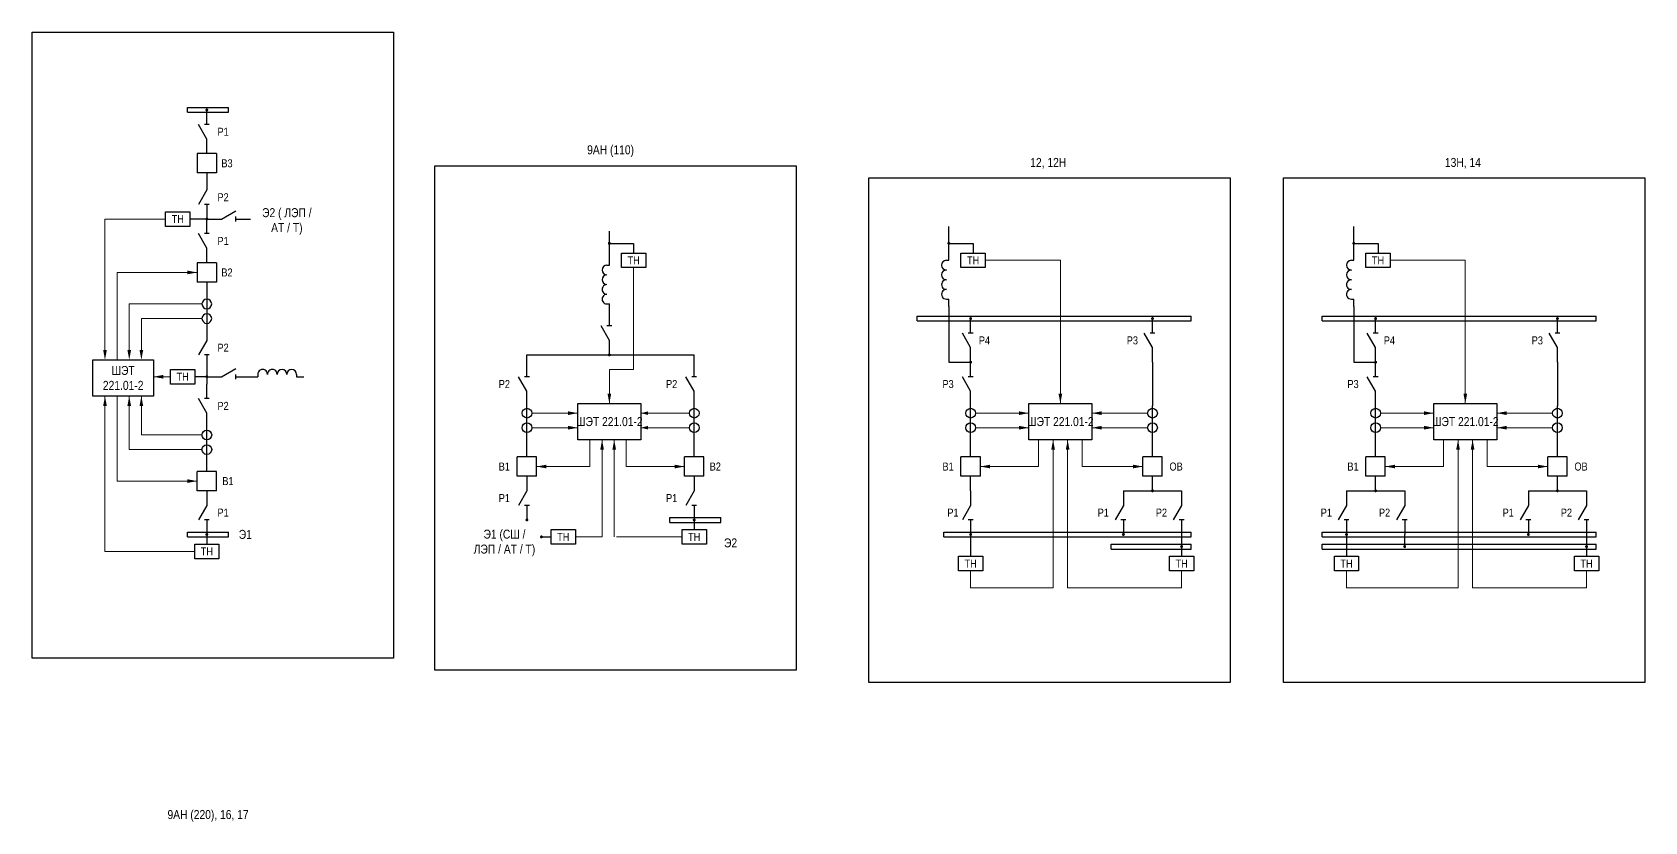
# Model space of a CAD drawing. Header units: millimetres. Extents: x -14593 to 14732, y -17400 to 5232.
# Drawn here: x 6836 to 7501, y -5915 to -5590 of the extents above; entities that cross this region are included whole.
import ezdxf
from ezdxf.enums import TextEntityAlignment as Align

# ---------------------------------------------------------------- set-up
doc = ezdxf.new("R2010")
doc.units = ezdxf.units.MM
doc.layers.add('Основная', color=7, linetype='Continuous', lineweight=30)
doc.layers.add('Тонкая', color=7, linetype='Continuous', lineweight=18)
doc.styles.add('Narrow', font='ARIALN.TTF')
doc.styles.add('Вывод', font='tahoma.ttf', dxfattribs={"height": 2.5})
doc.styles.add('Компонент', font='ARIALN.TTF', dxfattribs={"height": 3.5})

# ---------------------------------------------------------------- blocks, each defined once
blk = doc.blocks.new('*U80')
at = {"color": 0, "linetype": 'ByBlock'}
for p, q in [((0, 0), (-8, 0)), ((-8, -8), (-8, 0)), ((0, -8), (0, 0)), ((0, -8), (-8, -8))]:
    blk.add_line(p, q, dxfattribs=at)
at = {"layer": 'Основная', "style": 'Компонент'}
blk.add_attdef('ОУ', text='', height=3.5, dxfattribs=at).set_placement((-15, -3), align=Align.MIDDLE_CENTER)
blk = doc.blocks.new('*U18')
at = {"color": 0, "linetype": 'ByBlock'}
blk.add_line((0, 0), (6, 3.43), dxfattribs=at)
blk = doc.blocks.new('*U10')
at = {"color": 0}
blk.add_line((0, -1), (0, 1), dxfattribs=at)
blk = doc.blocks.new('*U79')
at = {"color": 0, "linetype": 'ByBlock'}
for p, q in [((0, 3), (0, 9)), ((0, -9), (0, -3))]:
    blk.add_line(p, q, dxfattribs=at)
at = {"color": 0, "linetype": 'ByBlock', "ltscale": 0.25, "rotation": 89.99999999999999}
for name, p in [('*U18', (0, -3)), ('*U10', (0, 3))]:
    blk.add_blockref(name, p, dxfattribs=at)
at = {"layer": 'Основная'}
for tag, height, style, p in [('В1', 2.5, 'Вывод', (2, 7)), ('ОУ', 3.5, 'Компонент', (-12, 0)), ('В2', 2.5, 'Вывод', (2, -7))]:
    blk.add_attdef(tag, text='', height=height, dxfattribs=dict(at, style=style)).set_placement(p, align=Align.MIDDLE_CENTER)
blk = doc.blocks.new('*U86')
at = {"linetype": 'ByBlock'}
blk.add_circle((0, 0), 2, dxfattribs=at)
at = {"layer": 'Основная', "color": 0, "linetype": 'ByBlock', "lineweight": -2}
blk.add_line((0, -3), (0, 3), dxfattribs=at)
at = {"layer": 'Основная', "linetype": 'ByBlock', "style": 'Компонент'}
blk.add_attdef('ОУ', text='', height=3.5, dxfattribs=at).set_placement((-6, 0), align=Align.MIDDLE_CENTER)
blk = doc.blocks.new('*U83')
at = {"ltscale": 0.25}
for p, q in [((0, 8), (1, 8)), ((0, -8), (1, -8))]:
    blk.add_line(p, q, dxfattribs=at)
for centre, major_axis, start_param, end_param in [((0, 6), (0, -2), 3.141593, 6.283185), ((0, -2), (-2, 0), 4.712389, 7.853982), ((0, 2), (0, -2), 3.141593, 6.283185), ((0, -6), (-2, 0), 4.712389, 7.853982)]:
    blk.add_ellipse(centre, major_axis=major_axis, ratio=1, start_param=start_param, end_param=end_param, dxfattribs=at)
at = {"layer": 'Основная'}
for tag, height, style, p in [('В1', 2.5, 'Вывод', (5, 6)), ('ОУ', 3.5, 'Компонент', (-6, 0)), ('В2', 2.5, 'Вывод', (5, -6))]:
    blk.add_attdef(tag, text='', height=height, dxfattribs=dict(at, style=style)).set_placement(p, align=Align.MIDDLE_CENTER)
blk = doc.blocks.new('*U85')
at = {"color": 0, "linetype": 'ByBlock'}
for p, q in [((0, 0), (113, 0)), ((0, -2), (0, 0)), ((113, -2), (113, 0)), ((0, -2), (113, -2))]:
    blk.add_line(p, q, dxfattribs=at)
at = {"layer": 'Основная', "style": 'Компонент'}
blk.add_attdef('ОШ', text='', height=3.5, dxfattribs=at).set_placement((6, 4), align=Align.MIDDLE_CENTER)
blk = doc.blocks.new('*U81')
at = {"color": 0, "linetype": 'ByBlock'}
for p, q in [((0, 9), (0, 3)), ((0, -3), (0, -9))]:
    blk.add_line(p, q, dxfattribs=at)
at = {"color": 0, "linetype": 'ByBlock', "ltscale": 0.25, "xscale": -1, "rotation": 90}
for name, p in [('*U18', (0, 3)), ('*U10', (0, -3))]:
    blk.add_blockref(name, p, dxfattribs=at)
at = {"layer": 'Основная'}
for tag, height, style, p in [('В2', 2.5, 'Вывод', (2, 7)), ('ОУ', 3.5, 'Компонент', (-12, 0)), ('В1', 2.5, 'Вывод', (2, -7))]:
    blk.add_attdef(tag, text='', height=height, dxfattribs=dict(at, style=style)).set_placement(p, align=Align.MIDDLE_CENTER)
blk = doc.blocks.new('*U164')
at = {"color": 0, "linetype": 'ByBlock'}
for p, q in [((0, 0), (21, 0)), ((0, -2), (0, 0)), ((21, -2), (21, 0)), ((0, -2), (21, -2))]:
    blk.add_line(p, q, dxfattribs=at)
at = {"layer": 'Основная', "style": 'Компонент'}
blk.add_attdef('ОШ', text='', height=3.5, dxfattribs=at).set_placement((6, 4), align=Align.MIDDLE_CENTER)
blk = doc.blocks.new('*U84')
at = {"color": 0, "linetype": 'ByBlock'}
for p, q in [((0, 0), (113, 0)), ((0, -2), (0, 0)), ((113, -2), (113, 0)), ((0, -2), (113, -2))]:
    blk.add_line(p, q, dxfattribs=at)
at = {"layer": 'Основная', "style": 'Компонент'}
blk.add_attdef('ОШ', text='', height=3.5, dxfattribs=at).set_placement((6, 4), align=Align.MIDDLE_CENTER)
blk = doc.blocks.new('*U166')
at = {"color": 0, "linetype": 'ByBlock'}
for p, q in [((0, 0), (102, 0)), ((0, -2), (0, 0)), ((102, -2), (102, 0)), ((0, -2), (102, -2))]:
    blk.add_line(p, q, dxfattribs=at)
at = {"layer": 'Основная', "style": 'Компонент'}
blk.add_attdef('ОШ', text='', height=3.5, dxfattribs=at).set_placement((6, 4), align=Align.MIDDLE_CENTER)
blk = doc.blocks.new('*U165')
at = {"color": 0, "linetype": 'ByBlock'}
for p, q in [((0, 0), (33, 0)), ((0, -2), (0, 0)), ((33, -2), (33, 0)), ((0, -2), (33, -2))]:
    blk.add_line(p, q, dxfattribs=at)
at = {"layer": 'Основная', "style": 'Компонент'}
blk.add_attdef('ОШ', text='', height=3.5, dxfattribs=at).set_placement((6, 4), align=Align.MIDDLE_CENTER)
blk = doc.blocks.new('*U208')
at = {"color": 0, "linetype": 'ByBlock'}
for p, q in [((0, 0), (17, 0)), ((0, -2), (0, 0)), ((17, -2), (17, 0)), ((0, -2), (17, -2))]:
    blk.add_line(p, q, dxfattribs=at)
at = {"layer": 'Основная', "style": 'Компонент'}
blk.add_attdef('ОШ', text='', height=3.5, dxfattribs=at).set_placement((6, 4), align=Align.MIDDLE_CENTER)

msp = doc.modelspace()

# ---------------------------------------------------------------- linework, layer by layer
at = {"layer": 'Основная', "color": 1}
msp.add_lwpolyline([(6836, -5590), (6985, -5590), (6985, -5848), (6836, -5848)], close=True, dxfattribs=at)
at = {"layer": 'Основная', "ltscale": 0.25, "const_width": 0.6}
for points in [[(6907.7, -5622, -1), (6908.3, -5622, -1)], [(6907.7, -5667, -1), (6908.3, -5667, -1)], [(7073.7, -5677, 1), (7074.3, -5677, 1)], [(7213.7, -5677, 1), (7214.3, -5677, 1)], [(7380.7, -5677, 1), (7381.3, -5677, 1)], [(7222.7, -5708, 1), (7223.3, -5708, 1)], [(7297.7, -5708, 1), (7298.3, -5708, 1)], [(7389.7, -5708, 1), (7390.3, -5708, 1)], [(7464.7, -5708, 1), (7465.3, -5708, 1)], [(7073.7, -5723, 1), (7074.3, -5723, 1)], [(7073.7, -5723, 1), (7074.3, -5723, 1)], [(7222.7, -5726, 1), (7223.3, -5726, 1)], [(7389.7, -5726, 1), (7390.3, -5726, 1)], [(6907.7, -5732, 1), (6908.3, -5732, 1)], [(6907.7, -5732, 1), (6908.3, -5732, 1)], [(7297.7, -5779, 1), (7298.3, -5779, 1)], [(7389.7, -5779, 1), (7390.3, -5779, 1)], [(7464.7, -5779, 1), (7465.3, -5779, 1)], [(7039.7, -5791, 1), (7040.3, -5791, 1)], [(7108.7, -5791, 1), (7109.3, -5791, 1)], [(6907.7, -5797, 1), (6908.3, -5797, 1)], [(7045.7, -5798, 1), (7046.3, -5798, 1)], [(7222.7, -5797, 1), (7223.3, -5797, 1)], [(7285.7, -5797, 1), (7286.3, -5797, 1)], [(7377.7, -5797, 1), (7378.3, -5797, 1)], [(7452.7, -5797, 1), (7453.3, -5797, 1)], [(7309.7, -5802, 1), (7310.3, -5802, 1)], [(7401.7, -5802, 1), (7402.3, -5802, 1)], [(7476.7, -5802, 1), (7477.3, -5802, 1)]]:
    msp.add_lwpolyline(points, format="xyb", close=True, dxfattribs=at)
at = {"layer": 'Основная', "color": 3}
for points in [[(7002, -5645), (7151, -5645), (7151, -5853), (7002, -5853)], [(7181, -5650), (7330, -5650), (7330, -5858), (7181, -5858)], [(7352, -5650), (7501, -5650), (7501, -5858), (7352, -5858)]]:
    msp.add_lwpolyline(points, close=True, dxfattribs=at)
at = {"layer": 'Основная'}
for points in [[(6908, -5648), (6908, -5654)], [(6908, -5667), (6901, -5667)], [(7074, -5686), (7074, -5672)], [(7214, -5684), (7214, -5670)], [(7381, -5684), (7381, -5670)], [(7074, -5677), (7084, -5677)], [(7084, -5677), (7084, -5681)], [(7214, -5677), (7224, -5677)], [(7224, -5677), (7224, -5681)], [(7381, -5677), (7391, -5677)], [(7391, -5677), (7391, -5681)], [(6908, -5693), (6908, -5699)], [(7074, -5705), (7074, -5702)], [(7214, -5703), (7214, -5700)], [(7214, -5703), (7214, -5726)], [(7381, -5703), (7381, -5700)], [(7381, -5703), (7381, -5726)], [(7040, -5726), (7040, -5723)], [(7040, -5723), (7109, -5723)], [(7109, -5726), (7109, -5723)], [(6908, -5732), (6903, -5732)], [(6908, -5729), (6908, -5735)], [(6926, -5732), (6929, -5732)], [(6945, -5732), (6948, -5732)], [(7214, -5726), (7223, -5726)], [(7298, -5726), (7298, -5744)], [(7381, -5726), (7390, -5726)], [(7465, -5726), (7465, -5744)], [(7040, -5765), (7040, -5756)], [(7109, -5765), (7109, -5756)], [(7223, -5765), (7223, -5756)], [(7298, -5765), (7298, -5756)], [(7390, -5765), (7390, -5756)], [(7465, -5765), (7465, -5756)], [(6908, -5771), (6908, -5765)], [(7223, -5779), (7223, -5773)], [(7298, -5779), (7298, -5773)], [(7390, -5779), (7390, -5773)], [(7465, -5779), (7465, -5773)], [(7286, -5779), (7310, -5779)], [(7378, -5779), (7402, -5779)], [(7453, -5779), (7477, -5779)], [(7109, -5791), (7109, -5795)], [(6908, -5797), (6908, -5801)], [(7046, -5798), (7050, -5798)], [(7223, -5797), (7223, -5806)], [(7310, -5797), (7310, -5806)], [(7378, -5797), (7378, -5806)], [(7402, -5802), (7402, -5797)], [(7477, -5797), (7477, -5806)]]:
    msp.add_lwpolyline(points, dxfattribs=at)
for points in [[(6891, -5664), (6901, -5664), (6901, -5670), (6891, -5670)], [(7079, -5681), (7089, -5681), (7089, -5687), (7079, -5687)], [(7219, -5681), (7229, -5681), (7229, -5687), (7219, -5687)], [(7386, -5681), (7396, -5681), (7396, -5687), (7386, -5687)], [(6861, -5725), (6886, -5725), (6886, -5740), (6861, -5740)], [(6893, -5729), (6903, -5729), (6903, -5735), (6893, -5735)], [(7061, -5743), (7087, -5743), (7087, -5758), (7061, -5758)], [(7247, -5743), (7273, -5743), (7273, -5758), (7247, -5758)], [(7414, -5743), (7440, -5743), (7440, -5758), (7414, -5758)], [(7050, -5795), (7060, -5795), (7060, -5801), (7050, -5801)], [(7104, -5795), (7114, -5795), (7114, -5801), (7104, -5801)], [(6903, -5801), (6913, -5801), (6913, -5807), (6903, -5807)], [(7218, -5806), (7228, -5806), (7228, -5812), (7218, -5812)], [(7305, -5806), (7315, -5806), (7315, -5812), (7305, -5812)], [(7373, -5806), (7383, -5806), (7383, -5812), (7373, -5812)], [(7472, -5806), (7482, -5806), (7482, -5812), (7472, -5812)]]:
    msp.add_lwpolyline(points, close=True, dxfattribs=at)
at = {"layer": 'Тонкая'}
for points in [[(6866, -5724), (6866, -5667)], [(6866, -5667), (6891, -5667)], [(7260, -5684), (7229, -5684)], [(7260, -5684), (7260, -5743)], [(7427, -5684), (7396, -5684)], [(7427, -5684), (7427, -5743)], [(6904, -5689), (6871, -5689)], [(6871, -5689), (6871, -5725)], [(7084, -5687), (7084, -5729), (7074, -5729)], [(6876, -5724), (6876, -5702)], [(6876, -5702), (6906, -5702)], [(6881, -5724), (6881, -5708)], [(6881, -5708), (6906, -5708)], [(7238, -5707), (7263, -5707)], [(7405, -5707), (7430, -5707)], [(6886, -5732), (6893, -5732)], [(7074, -5729), (7074, -5743)], [(6866, -5804), (6866, -5740)], [(6871, -5740), (6871, -5775), (6904, -5775)], [(6876, -5762), (6876, -5740)], [(6881, -5756), (6881, -5740)], [(7042, -5747), (7061, -5747)], [(7107, -5747), (7087, -5747)], [(7225, -5747), (7247, -5747)], [(7296, -5747), (7273, -5747)], [(7392, -5747), (7414, -5747)], [(7463, -5747), (7440, -5747)], [(6881, -5756), (6906, -5756)], [(7042, -5753), (7061, -5753)], [(7066, -5758), (7066, -5769), (7044, -5769)], [(7071, -5758), (7071, -5798)], [(7076, -5798), (7076, -5758)], [(7081, -5758), (7081, -5769), (7105, -5769)], [(7107, -5753), (7087, -5753)], [(7225, -5753), (7247, -5753)], [(7251, -5769), (7251, -5758)], [(7257, -5819), (7257, -5758)], [(7263, -5819), (7263, -5758)], [(7269, -5769), (7269, -5758)], [(7296, -5753), (7273, -5753)], [(7392, -5753), (7414, -5753)], [(7418, -5769), (7418, -5758)], [(7424, -5819), (7424, -5758)], [(7430, -5819), (7430, -5758)], [(7436, -5769), (7436, -5758)], [(7463, -5753), (7440, -5753)], [(6876, -5762), (6906, -5762)], [(7251, -5769), (7251, -5769), (7227, -5769)], [(7269, -5769), (7269, -5769), (7294, -5769)], [(7418, -5769), (7418, -5769), (7394, -5769)], [(7436, -5769), (7436, -5769), (7461, -5769)], [(7071, -5798), (7060, -5798)], [(7077, -5798), (7104, -5798)], [(6866, -5804), (6903, -5804)], [(7223, -5812), (7223, -5819)], [(7310, -5812), (7310, -5819)], [(7378, -5812), (7378, -5819)], [(7477, -5812), (7477, -5819)], [(7223, -5819), (7257, -5819)], [(7263, -5819), (7310, -5819)], [(7378, -5819), (7424, -5819)], [(7430, -5819), (7477, -5819)]]:
    msp.add_lwpolyline(points, dxfattribs=at)
at = {"layer": 'Тонкая', "ltscale": 0.3}
for points in [[(6904, -5689, 0, 1.5, 0), (6900, -5689, 0, 0, 0)], [(6866, -5725, 0, 1.5, 0), (6866, -5721, 0, 0, 0)], [(6876, -5725, 0, 1.5, 0), (6876, -5721, 0, 0, 0)], [(6881, -5725, 0, 1.5, 0), (6881, -5721, 0, 0, 0)], [(6886, -5732, 0, 1.5, 0), (6890, -5732, 0, 0, 0)], [(7074, -5743, 0, 1.5, 0), (7074, -5739, 0, 0, 0)], [(7260, -5743, 0, 1.5, 0), (7260, -5739, 0, 0, 0)], [(7427, -5743, 0, 1.5, 0), (7427, -5739, 0, 0, 0)], [(6866, -5740, 0, 1.5, 0), (6866, -5744, 0, 0, 0)], [(6876, -5740, 0, 1.5, 0), (6876, -5744, 0, 0, 0)], [(6881, -5740, 0, 1.5, 0), (6881, -5744, 0, 0, 0)], [(7061, -5747, 0, 1.5, 0), (7057, -5747, 0, 0, 0)], [(7061, -5753, 0, 1.5, 0), (7057, -5753, 0, 0, 0)], [(7087, -5747, 0, 1.5, 0), (7090, -5747, 0, 0, 0)], [(7087, -5753, 0, 1.5, 0), (7090, -5753, 0, 0, 0)], [(7247, -5747, 0, 1.5, 0), (7243, -5747, 0, 0, 0)], [(7247, -5753, 0, 1.5, 0), (7243, -5753, 0, 0, 0)], [(7273, -5747, 0, 1.5, 0), (7277, -5747, 0, 0, 0)], [(7273, -5753, 0, 1.5, 0), (7277, -5753, 0, 0, 0)], [(7414, -5747, 0, 1.5, 0), (7410, -5747, 0, 0, 0)], [(7414, -5753, 0, 1.5, 0), (7410, -5753, 0, 0, 0)], [(7440, -5747, 0, 1.5, 0), (7444, -5747, 0, 0, 0)], [(7440, -5753, 0, 1.5, 0), (7444, -5753, 0, 0, 0)], [(7071, -5758, 0, 1.5, 0), (7071, -5762, 0, 0, 0)], [(7076, -5758, 0, 1.5, 0), (7076, -5762, 0, 0, 0)], [(7257, -5758, 0, 1.5, 0), (7257, -5762, 0, 0, 0)], [(7263, -5758, 0, 1.5, 0), (7263, -5762, 0, 0, 0)], [(7424, -5758, 0, 1.5, 0), (7424, -5762, 0, 0, 0)], [(7430, -5758, 0, 1.5, 0), (7430, -5762, 0, 0, 0)], [(7044, -5769, 0, 1.5, 0), (7048, -5769, 0, 0, 0)], [(7105, -5769, 0, 1.5, 0), (7101, -5769, 0, 0, 0)], [(7227, -5769, 0, 1.5, 0), (7231, -5769, 0, 0, 0)], [(7294, -5769, 0, 1.5, 0), (7290, -5769, 0, 0, 0)], [(7394, -5769, 0, 1.5, 0), (7398, -5769, 0, 0, 0)], [(7461, -5769, 0, 1.5, 0), (7457, -5769, 0, 0, 0)], [(6904, -5775, 0, 1.5, 0), (6900, -5775, 0, 0, 0)]]:
    msp.add_lwpolyline(points, format="xyseb", dxfattribs=at)

# ---------------------------------------------------------------- block references
at = {"layer": 'Основная', "ltscale": 0.25}
for name, p in [('*U208', (6900, -5621)), ('*U79', (7074, -5714)), ('*U85', (7201, -5707)), ('*U79', (7223, -5717)), ('*U79', (7298, -5717)), ('*U85', (7368, -5707)), ('*U79', (7390, -5717)), ('*U79', (7465, -5717)), ('*U79', (7040, -5735)), ('*U79', (7109, -5735)), ('*U79', (7223, -5735)), ('*U79', (7390, -5735)), ('*U79', (6908, -5744)), ('*U86', (7040, -5747)), ('*U86', (7109, -5747)), ('*U86', (7223, -5747)), ('*U86', (7298, -5747)), ('*U86', (7390, -5747)), ('*U86', (7465, -5747)), ('*U86', (7040, -5753)), ('*U86', (7109, -5753)), ('*U86', (7223, -5753)), ('*U86', (7298, -5753)), ('*U86', (7390, -5753)), ('*U86', (7465, -5753)), ('*U86', (6908, -5756)), ('*U86', (6908, -5762)), ('*U80', (7044, -5765)), ('*U80', (7113, -5765)), ('*U80', (7227, -5765)), ('*U80', (7302, -5765)), ('*U80', (7394, -5765)), ('*U80', (7469, -5765)), ('*U80', (6912, -5771)), ('*U81', (7040, -5782)), ('*U81', (7109, -5782)), ('*U81', (6908, -5788)), ('*U81', (7223, -5788)), ('*U81', (7286, -5788)), ('*U81', (7310, -5788)), ('*U81', (7378, -5788)), ('*U81', (7402, -5788)), ('*U81', (7453, -5788)), ('*U81', (7477, -5788)), ('*U164', (7099, -5790)), ('*U208', (6900, -5796)), ('*U166', (7212, -5796)), ('*U85', (7368, -5796)), ('*U165', (7281, -5801)), ('*U84', (7368, -5801))]:
    msp.add_blockref(name, p, dxfattribs=at)
at = {"layer": 'Основная', "ltscale": 0.25, "xscale": -1, "rotation": 180}
for name, p in [('*U81', (6908, -5631)), ('*U80', (6912, -5648)), ('*U79', (6908, -5658)), ('*U81', (6908, -5676)), ('*U80', (6912, -5693)), ('*U86', (6908, -5702)), ('*U86', (6908, -5708)), ('*U79', (6908, -5720))]:
    msp.add_blockref(name, p, dxfattribs=at)
at = {"layer": 'Основная', "ltscale": 0.25, "rotation": 270}
for p in [(6917, -5667), (6917, -5732)]:
    msp.add_blockref('*U79', p, dxfattribs=at)
at = {"layer": 'Основная', "ltscale": 0.35}
for p in [(7213, -5692), (7380, -5692), (7073, -5694)]:
    msp.add_blockref('*U83', p, dxfattribs=at)
at = {"layer": 'Основная', "ltscale": 0.35, "rotation": 270}
msp.add_blockref('*U83', (6937, -5731), dxfattribs=at)

# ---------------------------------------------------------------- texts
at = {"layer": 'Основная', "style": 'Narrow'}
for s, p in [('Р1', (6917, -5631.01)), ('В3', (6918.62, -5644.01)), ('Р2', (6917, -5658.01)), ('Р1', (6917, -5676.01)), ('В2', (6918.62, -5689.01)), ('Р2', (6917, -5720.01)), ('Р4', (7231, -5717)), ('Р3', (7292, -5717)), ('Р4', (7398, -5717)), ('Р3', (7459, -5717)), ('Р2', (7033, -5735)), ('Р2', (7102, -5735)), ('Р3', (7216, -5735)), ('Р3', (7383, -5735)), ('Р2', (6917, -5744)), ('В1', (7033, -5769)), ('В2', (7120, -5769)), ('В1', (7216, -5769)), ('ОВ', (7310.46, -5769)), ('В1', (7383, -5769)), ('ОВ', (7477.46, -5769)), ('В1', (6919, -5775)), ('Р1', (7033, -5782)), ('Р1', (7102, -5782)), ('Р1', (6917, -5788)), ('Р1', (7218, -5788)), ('Р1', (7280, -5788)), ('Р2', (7304, -5788)), ('Р1', (7372, -5788)), ('Р2', (7396, -5788)), ('Р1', (7447, -5788)), ('Р2', (7471, -5788))]:
    msp.add_text(s, height=3.3, dxfattribs=at).set_placement(p, align=Align.MIDDLE_RIGHT)
at = {"layer": 'Основная', "color": 3, "char_height": 3.7, "attachment_point": 5, "style": 'Narrow'}
for s, insert, width in [('9АН (110)', (7074.5, -5639), 99), ('12, 12Н', (7255, -5644), 25), ('13Н, 14', (7426, -5644), 25), ('9АН (220), 16, 17', (6908.5, -5913), 99)]:
    msp.add_mtext(s, dxfattribs=dict(at, insert=insert, width=width))
at = {"layer": 'Основная', "attachment_point": 5, "style": 'Narrow'}
for s, insert, char_height, width in [('ТН', (6896, -5667), 3.3, 10), ('Э2 ( ЛЭП / АТ / Т)', (6941, -5668), 3.7, 26.5), ('ТН', (7084, -5684), 3.3, 10), ('ТН', (7224, -5684), 3.3, 10), ('ТН', (7391, -5684), 3.3, 10), ('ШЭТ 221.01-2', (6873.5, -5732.5), 3.7, 25), ('ТН', (6898, -5732), 3.3, 10), ('ШЭТ 221.01-2', (7074, -5750.5), 3.7, 26), ('ШЭТ 221.01-2', (7260, -5750.5), 3.7, 26), ('ШЭТ 221.01-2', (7427, -5750.5), 3.7, 26), ('Э1', (6923.88, -5797), 3.7, 10.25), ('Э1 (СШ / ЛЭП / АТ / Т)', (7030.75, -5800.5), 3.7, 26.5), ('ТН', (7055, -5798), 3.3, 10), ('ТН', (7109, -5798), 3.3, 10), ('Э2', (7124, -5800.5), 3.7, 26.5), ('ТН', (6908, -5804), 3.3, 10), ('ТН', (7223, -5809), 3.3, 10), ('ТН', (7310, -5809), 3.3, 10), ('ТН', (7378, -5809), 3.3, 10), ('ТН', (7477, -5809), 3.3, 10)]:
    msp.add_mtext(s, dxfattribs=dict(at, insert=insert, char_height=char_height, width=width))

doc.saveas('drawing.dxf')
